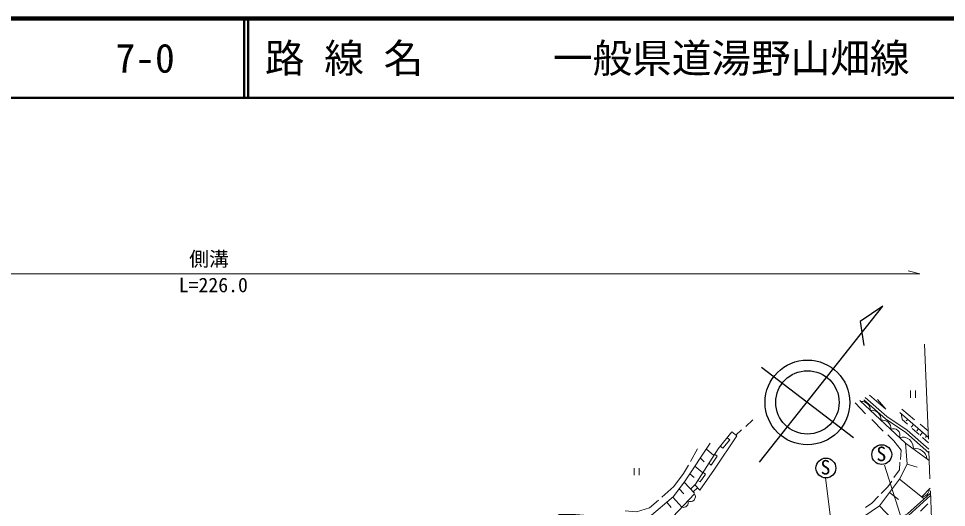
# Model space of a CAD drawing. Units: millimetres, scale not verified. Extents: x 40000 to 680000, y 20000 to 380000.
# Drawn here: x 149285 to 266404, y 318294 to 380000 of the extents above; entities that cross this region are included whole.
import ezdxf
from ezdxf.enums import TextEntityAlignment as Align

# ---------------------------------------------------------------- set-up
doc = ezdxf.new("R2010")
doc.units = ezdxf.units.MM
doc.header["$LTSCALE"] = 1000
doc.linetypes.add('CHAIN', pattern=[18.5, 12, -1.5, 3.5, -1.5])
for name, color, linetype, lineweight in [('M-BGD', 7, 'Continuous', 13), ('M-BMK', 2, 'CHAIN', 25), ('M-BMK-SRVR', 3, 'Continuous', 25), ('M-STR-HTXT', 7, 'Continuous', 13), ('M-TTL', 2, 'Continuous', 140), ('M-TTL-LINE', 7, 'Continuous', 50)]:
    doc.layers.add(name, color=color, linetype=linetype, lineweight=lineweight)
doc.layers.add('M-TTL-TXT', color=7, linetype='Continuous')
doc.styles.add('ＭＳ ゴシック', font='')
doc.styles.get('ＭＳ ゴシック').set_extended_font_data('MS Gothic')

msp = doc.modelspace()

# ---------------------------------------------------------------- linework, layer by layer
at = {"layer": 'M-BGD'}
for p, q in [((261860, 333034), (261860, 332136)), ((262483, 333034), (262483, 332136)), ((256193, 330121), (254889, 331481)), ((260758, 330682), (262370, 329364)), ((241083, 328524), (241947, 329355)), ((258422, 327920), (257006, 329406)), ((260527, 330262), (264113, 327146)), ((260795, 329448), (260673, 330135)), ((260835, 329393), (261509, 328795)), ((261526, 329394), (261320, 329206)), ((239834, 327431), (240530, 328109)), ((262256, 328759), (261945, 328408)), ((262095, 328275), (262960, 327508)), ((262889, 328209), (262686, 327980)), ((263075, 328787), (264080, 327964)), ((263368, 327793), (263106, 327378)), ((263396, 327121), (264140, 326462)), ((263895, 327335), (263754, 327124)), ((234995, 325679), (234095, 324104)), ((236101, 325657), (237047, 324842)), ((235342, 324522), (235826, 324045)), ((226980, 323265), (226980, 322368)), ((227603, 323265), (227603, 322368)), ((234662, 323503), (235638, 322655)), ((262395, 311637), (258601, 323617)), ((261428, 323748), (262721, 323367)), ((234012, 322531), (234578, 322064)), ((234590, 320099), (233306, 321491)), ((252611, 310172), (251146, 322020)), ((260482, 321856), (263594, 319385)), ((229846, 314987), (234611, 320032)), ((232685, 320653), (233260, 319998)), ((234445, 320256), (234995, 320764)), ((259217, 320193), (260358, 319305)), ((263302, 319617), (264366, 320723)), ((231104, 318947), (231656, 318301)), ((231862, 319596), (233016, 318343)), ((263115, 317842), (264050, 318740)), ((257937, 318512), (259512, 316876))]:
    msp.add_line(p, q, dxfattribs=at)
for points in [[(255475, 331795), (261236, 326408), (264228, 324237)], [(255980, 331876), (258711, 329497), (261262, 327773), (264190, 325201)], [(256163, 332158), (258883, 329789), (261434, 328064), (264171, 325659)], [(256706, 332463), (258767, 330710), (257716, 331916)], [(234113, 320616), (234709, 321213), (237604, 325706), (239328, 327837)], [(234638, 321142), (235276, 320466), (237118, 323104), (239950, 327338), (239328, 327837)], [(237864, 326028), (238189, 325775), (239043, 326810), (238722, 327088)], [(260609, 324345), (260672, 325517), (259782, 326700), (258997, 327443)], [(217435, 317414), (219580, 317393), (226478, 316847), (228896, 317057), (231967, 319686), (233418, 321641), (236593, 326394)], [(251521, 314128), (257937, 318512), (260482, 321856), (261428, 323748), (261236, 326408)], [(236417, 323865), (236713, 323650), (237485, 324753), (237147, 324997)], [(233834, 323647), (233228, 322588), (231988, 320928), (230482, 319575)], [(259768, 322077), (260460, 323049), (260528, 323990)], [(235028, 321708), (235320, 321519), (236012, 322492), (235679, 322719)], [(258167, 320055), (259008, 320887), (259519, 321622)], [(264391, 320106), (261490, 317480), (260057, 316826), (257991, 315273), (256608, 313974), (253907, 312158)], [(264403, 319781), (261629, 317268), (260185, 316609), (258152, 315081), (256764, 313777), (253985, 311909)], [(230061, 319220), (228917, 318234), (227277, 317751), (225862, 317864)], [(256190, 318298), (256989, 318831), (257844, 319714)]]:
    msp.add_lwpolyline(points, dxfattribs=at)
at = {"layer": 'M-BGD', "lineweight": 25}
for centre in [(258242, 324961), (251188, 323269)]:
    msp.add_circle(centre, 1250, dxfattribs=at)
at = {"layer": 'M-BGD'}
for centre, radius, start, end in [((255677, 330547), 1131, 0.05565, 93.79875), ((256957, 329366), 1192, 356.67291, 97.18148), ((258375, 328316), 1006, 350.76618, 103.08821), ((259726, 327435), 804, 337.3838, 116.4706), ((260863, 325812), 1371, 354.78498, 106.7166), ((262523, 324294), 1425, 6.13375, 101.91982), ((234072, 319676), 646, 239.82467, 33.44476), ((263250, 320591), 975, 273.0738, 359.12573), ((233232, 318872), 571, 247.73684, 25.53259)]:
    msp.add_arc(centre, radius, start, end, dxfattribs=at)
at = {"layer": 'M-BMK', "lineweight": 13}
msp.add_line((263649, 338888), (266118, 276347), dxfattribs=at)
at = {"layer": 'M-BMK-SRVR'}
for p, q in [((242820, 324006), (258358, 343680)), ((258358, 343680), (255497, 341760)), ((255497, 341760), (255995, 338750)), ((243046, 335985), (254665, 327130))]:
    msp.add_line(p, q, dxfattribs=at)
for radius in [5351, 4000]:
    msp.add_circle((248856, 331552), radius, dxfattribs=at)
at = {"layer": 'M-STR-HTXT'}
for p, q in [((263062, 347764), (261562, 348139)), ((107534, 347764), (263062, 347764))]:
    msp.add_line(p, q, dxfattribs=at)
at = {"layer": 'M-TTL'}
msp.add_line((680000, 380000), (40000, 380000), dxfattribs=at)
at = {"layer": 'M-TTL-LINE'}
for p, q in [((177750, 380000), (177750, 370000)), ((178250, 380000), (178250, 370000)), ((40000, 370000), (680000, 370000))]:
    msp.add_line(p, q, dxfattribs=at)

# ---------------------------------------------------------------- texts
at = {"layer": 'M-BGD', "style": 'ＭＳ ゴシック'}
for p in [(257563, 323587), (250510, 321896)]:
    msp.add_text('S', height=1833, dxfattribs=at).set_placement(p, align=Align.BOTTOM_LEFT)
at = {"layer": 'M-STR-HTXT', "style": 'ＭＳ ゴシック'}
for s, p in [('側溝', (170814, 348189)), ('L=226.0', (169502, 344906))]:
    msp.add_text(s, height=1833, dxfattribs=at).set_placement(p, align=Align.BOTTOM_LEFT)
at = {"layer": 'M-TTL-TXT', "style": 'ＭＳ ゴシック'}
for s, p in [('路 線 名', (180380, 375000)), ('一般県道湯野山畑線', (216734, 375000)), ('7-0', (161521, 375000))]:
    msp.add_text(s, height=3666, dxfattribs=at).set_placement(p, align=Align.MIDDLE_LEFT)

doc.saveas('drawing.dxf')
